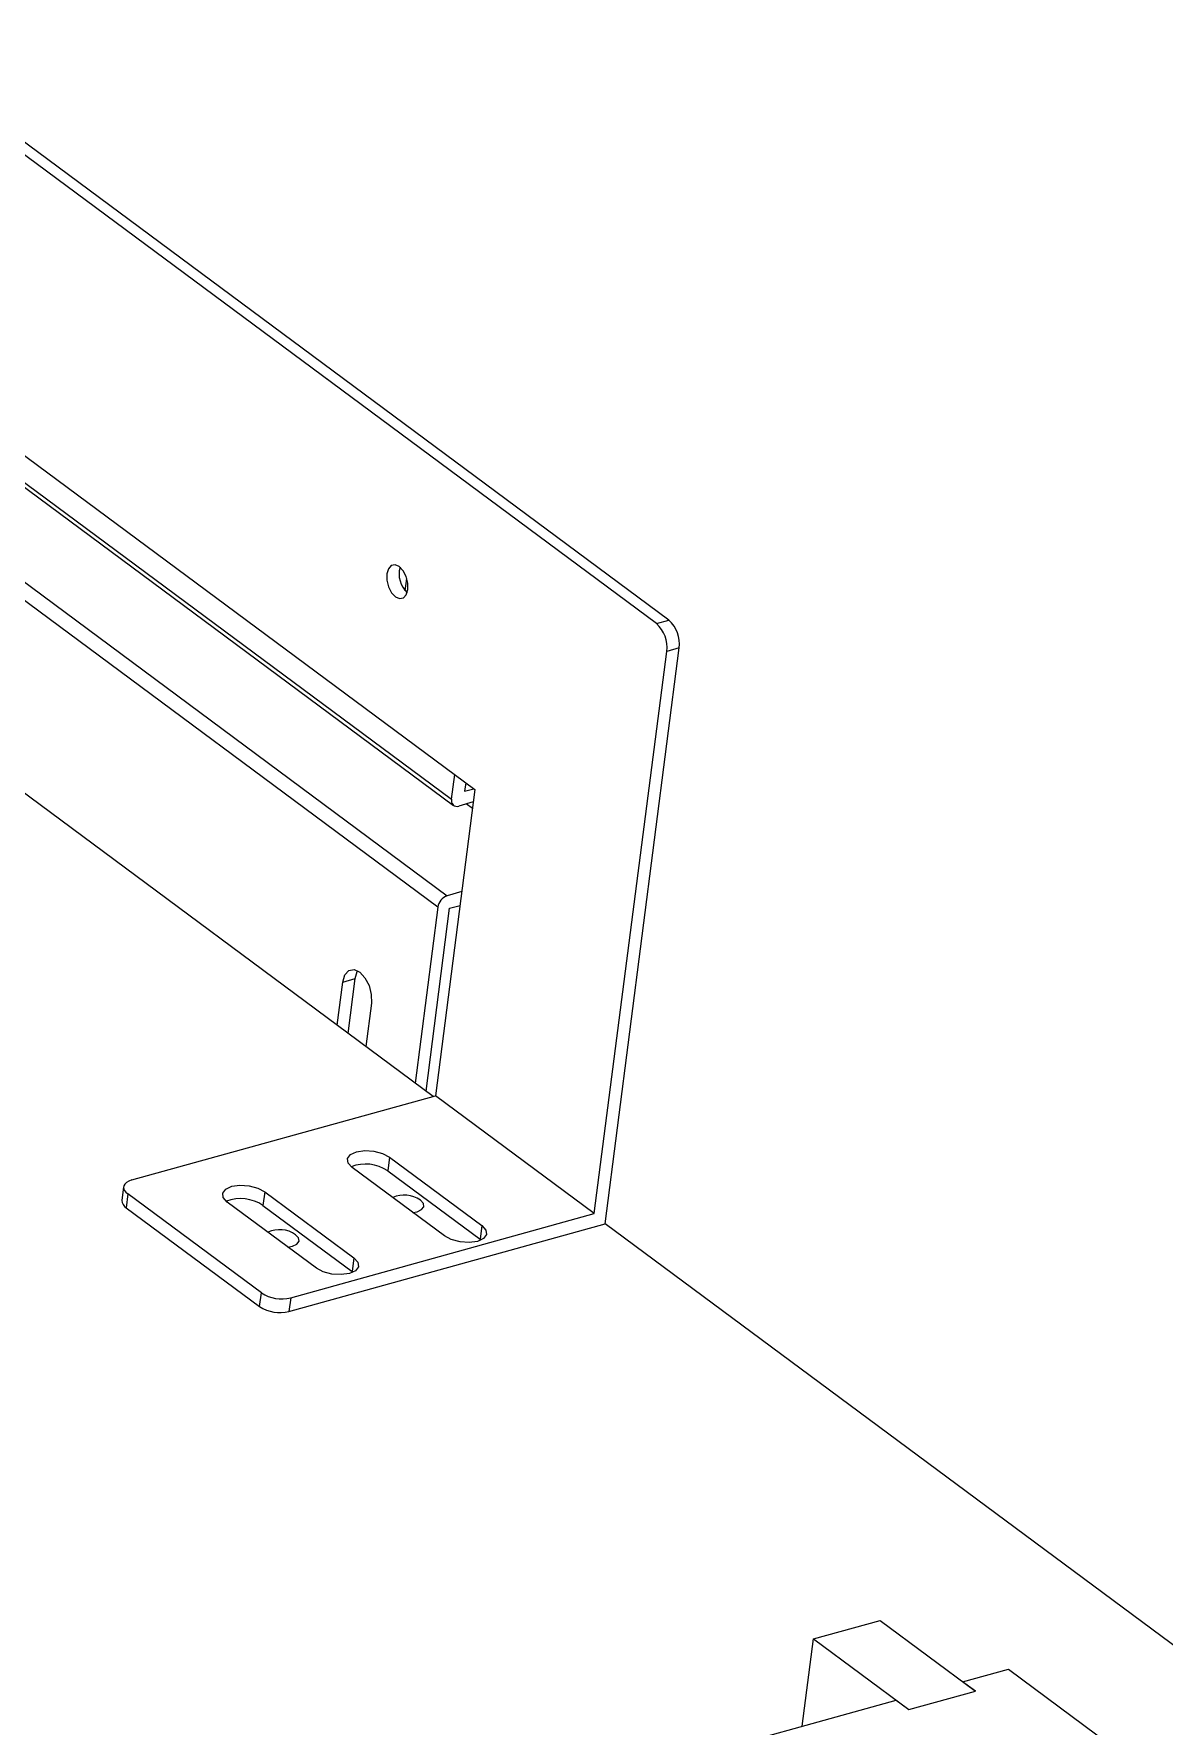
# Model space of a CAD drawing. Header units: millimetres. Extents: x 15 to 836, y 5 to 589.
# Drawn here: x 720.5 to 774.1, y 142.1 to 222.3 of the extents above; entities that cross this region are included whole.
import ezdxf

# ---------------------------------------------------------------- set-up
doc = ezdxf.new("R2010")
doc.units = ezdxf.units.MM

msp = doc.modelspace()

# ---------------------------------------------------------------- linework, layer by layer
at = {"color": 7, "linetype": 'Continuous', "lineweight": 25}
for p, q in [((739.444, 171.924), (671.419, 222.331)), ((750.041, 194.354), (713.545, 221.397)), ((750.633, 194.518), (714.137, 221.561)), ((711.867, 208.386), (741.426, 186.483)), ((711.664, 207.258), (740.317, 186.025)), ((711.761, 206.965), (740.414, 185.733)), ((711.454, 202.68), (740.108, 181.448)), ((739.657, 180.905), (711.004, 202.137)), ((738.115, 195.909), (738.19, 196.489)), ((750.041, 194.354), (750.633, 194.518)), ((747.092, 166.366), (750.532, 193.039)), ((747.601, 165.88), (751.124, 193.203)), ((751.124, 193.203), (750.532, 193.039)), ((740.317, 186.025), (740.468, 187.193)), ((741.426, 186.483), (739.552, 171.954)), ((740.989, 186.806), (740.938, 186.406)), ((740.938, 186.406), (741.368, 186.525)), ((741.349, 185.893), (740.656, 185.701)), ((740.801, 181.64), (740.108, 181.448)), ((739.657, 180.905), (738.581, 172.563)), ((739.103, 172.177), (740.221, 180.852)), ((740.221, 180.852), (740.717, 180.989)), ((735.151, 177.354), (735.744, 177.518)), ((735.408, 174.915), (735.744, 177.518)), ((734.887, 175.301), (735.151, 177.354)), ((736.509, 176.348), (736.244, 174.295)), ((725.14, 167.964), (739.552, 171.954)), ((747.092, 166.366), (739.552, 171.954)), ((737.372, 169.048), (737.288, 168.397)), ((737.372, 169.048), (741.754, 165.801)), ((739.977, 165.309), (735.595, 168.556)), ((737.288, 168.397), (741.67, 165.151)), ((724.752, 167.645), (724.668, 166.995)), ((724.954, 167.299), (724.87, 166.648)), ((731.288, 162.605), (724.954, 167.299)), ((731.449, 167.408), (731.366, 166.758)), ((731.449, 167.408), (735.674, 164.278)), ((724.87, 166.648), (731.204, 161.955)), ((733.898, 163.786), (729.673, 166.917)), ((731.366, 166.758), (735.591, 163.627)), ((732.681, 162.377), (747.092, 166.366)), ((732.597, 161.726), (747.601, 165.88)), ((741.754, 165.801), (741.67, 165.151)), ((778.858, 142.717), (747.601, 165.88)), ((741.67, 165.151), (741.715, 165.115)), ((735.674, 164.278), (735.591, 163.627)), ((735.591, 163.627), (735.636, 163.592)), ((731.204, 161.955), (731.288, 162.605)), ((732.681, 162.377), (732.597, 161.726)), ((757.494, 146.194), (760.653, 147.069)), ((760.653, 147.069), (765.177, 143.716)), ((756.961, 142.056), (757.494, 146.194)), ((757.494, 146.194), (762.019, 142.842)), ((764.574, 144.163), (766.746, 144.764)), ((766.746, 144.764), (773.894, 139.467)), ((762.019, 142.842), (765.177, 143.716)), ((765.177, 143.716), (764.574, 144.163)), ((745.108, 138.775), (761.415, 143.289)), ((761.415, 143.289), (762.019, 142.842))]:
    msp.add_line(p, q, dxfattribs=at)
at = {"color": 8, "linetype": 'Continuous', "lineweight": 25}
msp.add_line((741.309, 185.581), (741.014, 185.8), dxfattribs=at)
at = {"color": 7, "linetype": 'Continuous', "lineweight": 25, "flags": 128}
for points in [[(738.238, 195.972), (738.235, 196.274), (738.157, 196.586), (738.016, 196.861), (737.833, 197.057), (737.635, 197.143), (737.454, 197.108), (737.316, 196.956), (737.243, 196.71), (737.245, 196.408), (737.323, 196.096), (737.465, 195.821), (737.648, 195.625), (737.845, 195.539), (738.027, 195.574), (738.165, 195.726), (738.238, 195.972)], [(735.151, 177.354), (735.251, 177.689), (735.439, 177.897), (735.686, 177.945), (735.956, 177.827), (736.206, 177.56), (736.399, 177.186), (736.505, 176.76), (736.509, 176.348)], [(735.744, 177.518), (735.843, 177.853), (735.862, 177.886)], [(735.595, 168.556), (735.403, 168.767), (735.376, 168.984), (735.517, 169.172), (735.805, 169.305), (736.197, 169.361), (736.632, 169.331), (737.045, 169.222), (737.372, 169.048)], [(725.14, 167.964), (724.998, 167.913), (724.884, 167.847), (724.803, 167.768), (724.758, 167.679), (724.752, 167.584), (724.783, 167.487), (724.851, 167.39), (724.954, 167.299)], [(729.673, 166.917), (729.481, 167.128), (729.453, 167.344), (729.594, 167.533), (729.882, 167.665), (730.274, 167.721), (730.709, 167.692), (731.122, 167.582), (731.449, 167.408)], [(738.474, 166.423), (738.683, 166.459), (738.895, 166.556), (738.998, 166.695), (738.978, 166.853), (738.837, 167.008)], [(732.551, 164.783), (732.761, 164.82), (732.972, 164.917), (733.076, 165.055), (733.056, 165.214), (732.915, 165.369)], [(741.754, 165.801), (741.946, 165.59), (741.973, 165.373), (741.832, 165.185), (741.544, 165.052), (741.152, 164.996), (740.717, 165.026), (740.304, 165.136), (739.977, 165.309)], [(735.674, 164.278), (735.867, 164.067), (735.894, 163.85), (735.753, 163.661), (735.465, 163.529), (735.073, 163.473), (734.638, 163.502), (734.225, 163.612), (733.898, 163.786)]]:
    msp.add_lwpolyline(points, dxfattribs=at)
at = {"color": 7, "linetype": 'Continuous', "lineweight": 25}
for centre, radius, start, end in [((739.046, 196.703), 1.221, 164.5725, 226.37254), ((749.032, 193.227), 1.512, 352.8486, 48.14659), ((749.624, 193.391), 1.512, 352.8486, 48.14659), ((740.571, 185.951), 0.265, 163.83408, 288.67304), ((740.331, 180.804), 0.681, 109.11824, 171.48759), ((736.232, 166.824), 1.895, 56.14242, 111.09723), ((725.06, 166.991), 0.392, 179.48046, 241.03017), ((730.31, 165.184), 1.895, 56.14262, 111.09703), ((738.072, 165.896), 1.35, 55.46035, 114.06433), ((732.149, 164.257), 1.35, 55.45967, 114.06502), ((732.249, 164.108), 1.784, 237.38821, 283.98677), ((732.165, 163.458), 1.784, 237.38821, 283.98677)]:
    msp.add_arc(centre, radius, start, end, dxfattribs=at)

doc.saveas('drawing.dxf')
